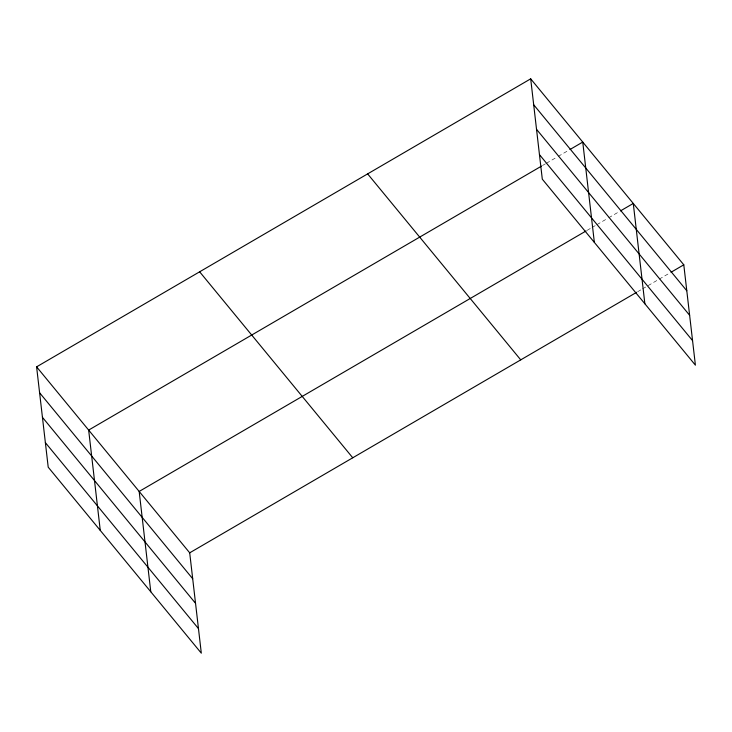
<?xml version="1.0" encoding="UTF-8"?>
<svg xmlns="http://www.w3.org/2000/svg" width="732" height="732" viewBox="0 0 732 732"><rect width="100%" height="100%" fill="white"/><g stroke="black" fill="none" stroke-linecap="round" stroke-linejoin="round"><path stroke-width="0.55" stroke-dasharray="3.66 2.75" d="M542.476 165.542L545.422 163.831M546.401 163.254L557.208 156.959M558.187 156.383L568.993 150.087M587.101 230.351L591.035 228.064M592.014 227.496L595.939 225.2M596.928 224.633L607.734 218.328M608.713 217.761L619.519 211.466M637.627 291.729L641.552 289.442M642.54 288.865L658.251 279.706M659.23 279.13L670.036 272.835"/><path stroke-width="1.1" d="M36.6 366.842L189.698 552.825L201.309 653.164L48.211 467.181L36.6 366.842L530.691 78.836L683.789 264.819L695.4 365.158L542.302 179.175L530.691 78.836M541.488 166.118L88.654 430.077L100.266 530.416M569.981 149.511L582.745 142.072L594.357 242.411M586.122 230.928L139.172 491.447L150.783 591.785M620.498 210.889L633.272 203.45L644.874 303.789M189.698 552.825L636.639 292.306M671.024 272.267L683.789 264.819M533.692 104.767L686.79 290.75M536.538 129.326L689.636 315.309M539.457 154.626L692.554 340.609M367.638 173.877L520.736 359.86M199.653 271.801L352.751 457.784M39.601 392.773L192.699 578.747M42.438 417.322L195.535 603.305M45.366 442.622L198.464 628.605"/></g></svg>
